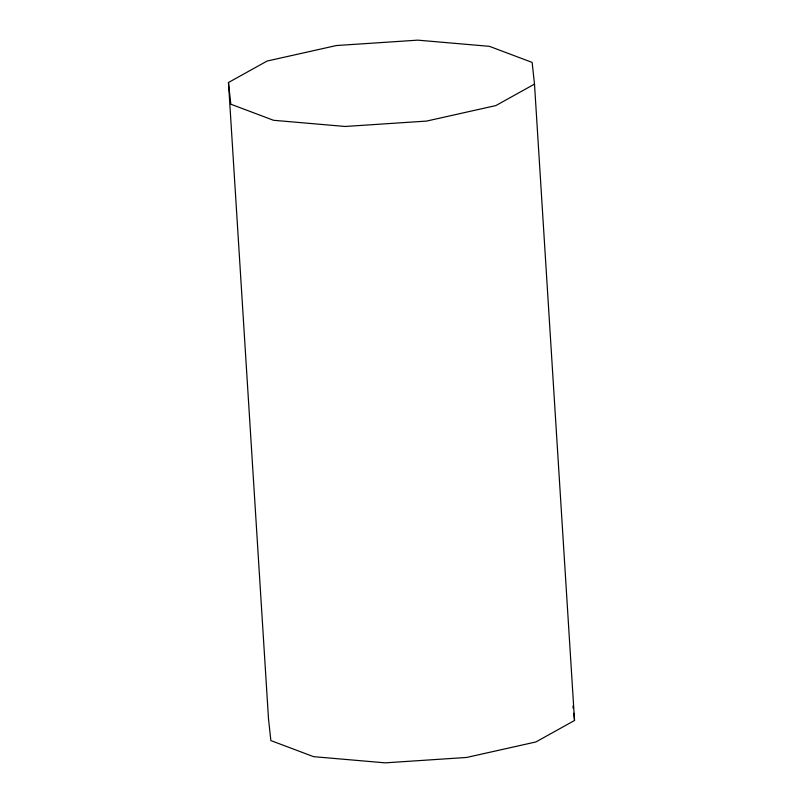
<?xml version="1.0" encoding="UTF-8"?>
<svg xmlns="http://www.w3.org/2000/svg" width="803" height="803" viewBox="0 0 803 803"><rect width="100%" height="100%" fill="white"/><g stroke="black" fill="none" stroke-linecap="round" stroke-linejoin="round"><path stroke-width="1.2" d="M228.464 82.518L267.098 61.048L336.387 45.54L417.761 40.15L489.408 46.333L532.138 62.413L534.497 84.104L574.536 720.482L535.902 741.952L466.613 757.46L385.239 762.85L313.592 756.667L270.862 740.587L268.503 718.896L228.464 82.518L230.822 104.209L273.552 120.289L345.21 126.472L426.574 121.082L495.863 105.574L534.497 84.104M572.961 706.028L573.222 708.437M573.754 713.255L574.536 720.482"/></g></svg>
